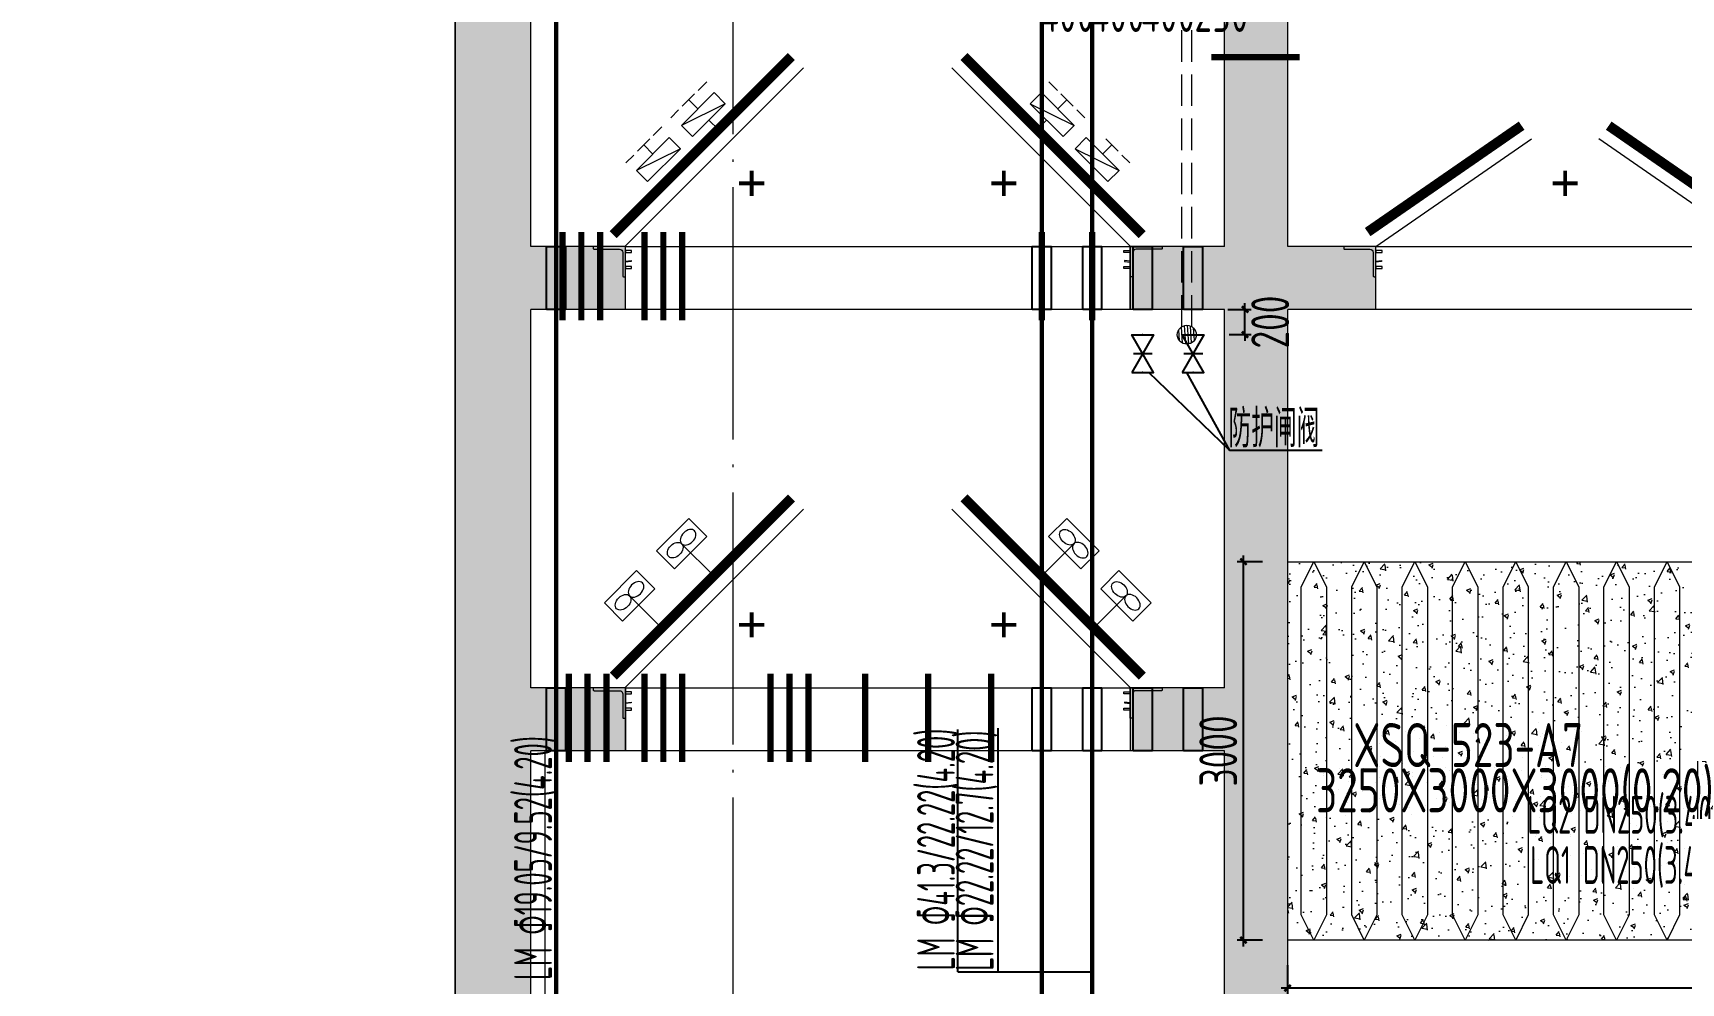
# Model space of a CAD drawing. Extents: x 4 to 13611208, y -605838 to 574722.
# Drawn here: x 13233850 to 13246916, y 210070 to 217602 of the extents above; entities that cross this region are included whole.
import ezdxf
from ezdxf.enums import TextEntityAlignment as Align

# ---------------------------------------------------------------- set-up
doc = ezdxf.new("R2010")
doc.units = 0
doc.header["$LTSCALE"] = 1000
doc.header["$MEASUREMENT"] = 0
doc.linetypes.add('DASH', pattern=[0.35, 0.25, -0.1])
doc.linetypes.add('DOTE', pattern=[2.42, 2, -0.2, 0.02, -0.2])
for name, color, linetype in [('SDF-标注', 7, 'Continuous'), ('SXT-标注', 7, 'Continuous'), ('VRV-标注', 7, 'Continuous'), ('VRV-管线', 70, 'Continuous')]:
    doc.layers.add(name, color=color, linetype=linetype)
for name, color, linetype, lineweight in [('SDF-设备', 1, 'Continuous', 5), ('SXT-设备', 1, 'Continuous', 25), ('建筑底图', 8, 'Continuous', 13)]:
    doc.layers.add(name, color=color, linetype=linetype, lineweight=lineweight)
doc.styles.add('67', font='gbenor.shx', dxfattribs={"width": 0.7, "bigfont": 'hztxt.shx'})
doc.styles.add('du', font='gbenor.shx', dxfattribs={"width": 0.8, "bigfont": 'hztxt.shx'})
doc.styles.add('晓游', font='gbenor.shx', dxfattribs={"width": 0.8, "bigfont": 'hztxt.shx'})
doc.dimstyles.new('67', dxfattribs={"dimscale": 100, "dimtxt": 3, "dimasz": 0.5, "dimexe": 0.5, "dimexo": 2, "dimgap": 0.5, "dimtad": 2, "dimdec": 0, "dimrnd": 5, "dimzin": 0, "dimdsep": 46, "dimtxsty": 'du', "dimblk": 'ARCHTICK', "dimcen": 0, "dimdle": 0.5, "dimclrd": 256, "dimclre": 256, "dimclrt": 256, "dimazin": 0, "dimtfac": 1, "dimtdec": 0, "dimtix": 1, "dimtmove": 2, "dimatfit": 3, "dimfxl": 100, "dimtolj": 1, "dimtzin": 0, "dimlwd": -1, "dimlwe": -1, "dimarcsym": 0})

# ---------------------------------------------------------------- blocks, each defined once
blk = doc.blocks.new('JG')
blk.add_hatch(color=0).paths.add_polyline_path([(-240, 0), (-240, -15, 0.414214), (-233, -22), (-48, -22, -0.414214), (-22, -48), (-22, -249, 0.414214), (-15, -256), (0, -256), (0, 0)])
at = {"color": 0}
blk.add_lwpolyline([(0, 0), (0, -256), (-15, -256, -0.414214), (-22, -249), (-22, -48, 0.414214), (-48, -22), (-233, -22, -0.414214), (-240, -15), (-240, 0)], format="xyb", close=True, dxfattribs=at)
for points in [[(-176, 0), (-176, 48), (-160, 48), (-160, 0)], [(-118, 0), (-112, 45), (-119, 45), (-125, 0)], [(-48, 0), (-48, 48), (-32, 48), (-32, 0)]]:
    blk.add_lwpolyline(points, close=True, dxfattribs=at)
blk = doc.blocks.new('_ArchTick')
at = {"color": 0, "linetype": 'ByBlock', "const_width": 0.4}
blk.add_lwpolyline([(-0.5, -0.5), (0.5, 0.5)], dxfattribs=at)
blk = doc.blocks.new('*D336')
at = {"layer": 'SDF-标注', "transparency": 16777216}
for p, q in [((13243797, 210210), (13243797, 209979)), ((13247047, 210210), (13247047, 209979)), ((13247097, 210029), (13243747, 210029))]:
    blk.add_line(p, q, dxfattribs=at)
at = {"layer": 'SDF-标注', "transparency": 16777216, "xscale": 50, "yscale": 50, "zscale": 50, "rotation": 180}
blk.add_blockref('_ArchTick', (13243797, 210029), dxfattribs=at)
at = {"layer": 'SDF-标注', "transparency": 16777216, "xscale": 50, "yscale": 50, "zscale": 50}
blk.add_blockref('_ArchTick', (13247047, 210029), dxfattribs=at)
at = {"layer": 'SDF-标注', "transparency": 16777216, "insert": (13245422, 209829), "char_height": 300, "attachment_point": 5, "style": 'du'}
blk.add_mtext('\\A1;3250', dxfattribs=at)
blk = doc.blocks.new('$VALVE$00000296')
for points in [[(-125, 72), (-125, -72), (125, 72), (125, -72), (-125, 72)], [(0, 60), (0, -64)]]:
    blk.add_lwpolyline(points)
for p in [(-125, 0), (125, 0)]:
    blk.add_point(p)
blk = doc.blocks.new('*D1617')
at = {"layer": 'SXT-标注', "transparency": 16777216}
for p, q in [((13243322, 215410), (13243509, 215410)), ((13243459, 215410), (13243459, 215460)), ((13243459, 215210), (13243459, 215410)), ((13243334, 215210), (13243509, 215210)), ((13243459, 215210), (13243459, 215160))]:
    blk.add_line(p, q, dxfattribs=at)
at = {"layer": 'SXT-标注', "transparency": 16777216, "xscale": 50, "yscale": 50, "zscale": 50}
for p, rotation in [((13243459, 215410), 270), ((13243459, 215210), 90)]:
    blk.add_blockref('_ArchTick', p, dxfattribs=dict(at, rotation=rotation))
at = {"layer": 'SXT-标注', "transparency": 16777216, "insert": (13243659, 215310), "char_height": 300, "attachment_point": 5, "rotation": 90, "style": 'du'}
blk.add_mtext('\\A1;200', dxfattribs=at)
blk = doc.blocks.new('*D1710')
at = {"layer": 'SXT-标注', "transparency": 16777216}
for p, q in [((13241847, 218160), (13241847, 217910)), ((13242247, 218160), (13242247, 217910)), ((13241847, 217960), (13241797, 217960)), ((13241847, 217960), (13242247, 217960)), ((13242247, 217960), (13242297, 217960))]:
    blk.add_line(p, q, dxfattribs=at)
at = {"layer": 'SXT-标注', "transparency": 16777216, "xscale": 50, "yscale": 50, "zscale": 50}
blk.add_blockref('_ArchTick', (13241847, 217960), dxfattribs=at)
at = {"layer": 'SXT-标注', "transparency": 16777216, "xscale": 50, "yscale": 50, "zscale": 50, "rotation": 180}
blk.add_blockref('_ArchTick', (13242247, 217960), dxfattribs=at)
at = {"layer": 'SXT-标注', "transparency": 16777216, "insert": (13242047, 217760), "char_height": 300, "attachment_point": 5, "style": 'du'}
blk.add_mtext('\\A1;400', dxfattribs=at)
blk = doc.blocks.new('*D1711')
at = {"layer": 'SXT-标注', "transparency": 16777216}
for p, q in [((13242247, 218160), (13242247, 217910)), ((13242647, 218160), (13242647, 217910)), ((13242247, 217960), (13242197, 217960)), ((13242247, 217960), (13242647, 217960)), ((13242647, 217960), (13242697, 217960))]:
    blk.add_line(p, q, dxfattribs=at)
at = {"layer": 'SXT-标注', "transparency": 16777216, "xscale": 50, "yscale": 50, "zscale": 50}
blk.add_blockref('_ArchTick', (13242247, 217960), dxfattribs=at)
at = {"layer": 'SXT-标注', "transparency": 16777216, "xscale": 50, "yscale": 50, "zscale": 50, "rotation": 180}
blk.add_blockref('_ArchTick', (13242647, 217960), dxfattribs=at)
at = {"layer": 'SXT-标注', "transparency": 16777216, "insert": (13242447, 217760), "char_height": 300, "attachment_point": 5, "style": 'du'}
blk.add_mtext('\\A1;400', dxfattribs=at)
blk = doc.blocks.new('*D1712')
at = {"layer": 'SXT-标注', "transparency": 16777216}
for p, q in [((13242647, 218160), (13242647, 217910)), ((13243047, 218160), (13243047, 217910)), ((13242647, 217960), (13242597, 217960)), ((13242647, 217960), (13243047, 217960)), ((13243047, 217960), (13243097, 217960))]:
    blk.add_line(p, q, dxfattribs=at)
at = {"layer": 'SXT-标注', "transparency": 16777216, "xscale": 50, "yscale": 50, "zscale": 50}
blk.add_blockref('_ArchTick', (13242647, 217960), dxfattribs=at)
at = {"layer": 'SXT-标注', "transparency": 16777216, "xscale": 50, "yscale": 50, "zscale": 50, "rotation": 180}
blk.add_blockref('_ArchTick', (13243047, 217960), dxfattribs=at)
at = {"layer": 'SXT-标注', "transparency": 16777216, "insert": (13242847, 217760), "char_height": 300, "attachment_point": 5, "style": 'du'}
blk.add_mtext('\\A1;400', dxfattribs=at)
blk = doc.blocks.new('*D1713')
at = {"layer": 'SXT-标注', "transparency": 16777216}
for p, q in [((13243047, 218160), (13243047, 217910)), ((13243297, 218160), (13243297, 217910)), ((13242997, 217960), (13243347, 217960))]:
    blk.add_line(p, q, dxfattribs=at)
at = {"layer": 'SXT-标注', "transparency": 16777216, "xscale": 50, "yscale": 50, "zscale": 50, "rotation": 180}
blk.add_blockref('_ArchTick', (13243047, 217960), dxfattribs=at)
at = {"layer": 'SXT-标注', "transparency": 16777216, "xscale": 50, "yscale": 50, "zscale": 50}
blk.add_blockref('_ArchTick', (13243297, 217960), dxfattribs=at)
at = {"layer": 'SXT-标注', "transparency": 16777216, "insert": (13243272, 217760), "char_height": 300, "attachment_point": 5, "style": 'du'}
blk.add_mtext('\\A1;250', dxfattribs=at)
blk = doc.blocks.new('*D1876')
at = {"layer": 'SDF-标注', "transparency": 16777216}
for p, q in [((13243597, 213410), (13243397, 213410)), ((13243447, 210360), (13243447, 213460)), ((13243597, 210410), (13243397, 210410))]:
    blk.add_line(p, q, dxfattribs=at)
at = {"layer": 'SDF-标注', "transparency": 16777216, "xscale": 50, "yscale": 50, "zscale": 50}
for p, rotation in [((13243447, 213410), 90), ((13243447, 210410), 270)]:
    blk.add_blockref('_ArchTick', p, dxfattribs=dict(at, rotation=rotation))
at = {"layer": 'SDF-标注', "transparency": 16777216, "insert": (13243247, 211910), "char_height": 300, "attachment_point": 5, "rotation": 90, "style": 'du'}
blk.add_mtext('\\A1;3000', dxfattribs=at)

msp = doc.modelspace()

# ---------------------------------------------------------------- hatches: boundary and pattern name
at = {"layer": '建筑底图'}
h = msp.add_hatch(dxfattribs=at)
h.set_pattern_fill('钢筋混凝土,_O', color=8, scale=100)
h.set_pattern_definition([(45, (-59395.76, -568125), (-176.7766953, 176.7766953), []), (50, (-59395.76, -568125), (717.260183, -62.752135), [75, -825]), (355, (-59395.76, -568125), (-138.751334, 752.192134), [60, -660]), (100.4514, (-59336, -568130.2), (578.50938, 689.439542), [63.74019, -701.142112]), (46.1842, (-59395.8, -567925), (1067.24105, -165.519014), [112.5, -1237.5]), (96.6356, (-59306.8, -567938.8), (934.662706, 974.11787), [95.61029, -1051.713]), (351.1842, (-59395.8, -567925), (934.661945, 974.1186), [90, -990]), (21, (-59295.76, -567975), (596.907052, -402.61889), [75, -825]), (326, (-59295.76, -567975), (243.31533, 725.150045), [60, -660]), (71.4514, (-59246, -568008.55), (840.22263, 322.530497), [63.74019, -701.142112]), (37.5, (-59395.76, -568125), (12.1598553, 332.893854), [0, -652, 0, -670, 0, -662.5]), (7.5, (-59395.76, -568125), (263.069537, 394.411712), [0, -382, 0, -637, 0, -252.5]), (327.5, (-59618.76, -568125), (533.822436, -22.554872), [0, -250, 0, -780, 0, -1035]), (317.5, (-59718.76, -568125), (583.18617, 100.104982), [0, -325, 0, -518, 0, -735])])
h.paths.add_polyline_path([(13237197.4, 223959.5), (13237197.4, 205909.5), (13237797.4, 205909.5), (13237797.4, 211909.5), (13238547.4, 211909.5), (13238547.4, 212409.5), (13237797.4, 212409.5), (13237797.4, 215409.5), (13238547.4, 215409.5), (13238547.4, 215909.5), (13237797.4, 215909.5), (13237797.4, 223359.5), (13243297.4, 223359.5), (13243297.4, 215909.5), (13242547.4, 215909.5), (13242547.4, 215409.5), (13243297.4, 215409.5), (13243297.4, 212409.5), (13242547.4, 212409.5), (13242547.4, 211909.5), (13243297.4, 211909.5), (13243297.4, 205909.5), (13243797.4, 205909.5), (13243797.4, 210028.5), (13243797.4, 215409.5), (13244497.4, 215409.5), (13244497.4, 215909.5), (13243797.4, 215909.5), (13243797.4, 223359.5), (13259397.4, 223359.5), (13259397.4, 220759.5), (13248747.4, 220759.5), (13248747.4, 215909.5), (13247497.4, 215909.5), (13247497.4, 215409.5), (13248747.4, 215409.5), (13248747.4, 212709.5), (13248747.4, 210019.5), (13249247.4, 210019.5), (13249247.4, 210028.5), (13249247.4, 212709.5), (13249247.4, 220259.5), (13259397.4, 220259.5), (13259397.4, 216959.5), (13260997.4, 216959.5), (13260997.4, 217459.5), (13259897.4, 217459.5), (13259897.4, 223359.5), (13262497.4, 223359.5), (13262497.4, 217459.5), (13262197.4, 217459.5), (13262197.4, 216959.5), (13262497.4, 216959.5), (13262497.4, 215159.5), (13270447.4, 215159.5), (13270447.4, 205909.5), (13271047.4, 205909.5), (13271047.4, 210028.5), (13271047.4, 223959.5)])
h.paths.add_polyline_path([(13262997.4, 223359.5), (13270447.4, 223359.5), (13270447.4, 215559.5), (13262997.4, 215559.5)], flags=16)
at = {"layer": '建筑底图', "linetype": 'DASH'}
h = msp.add_hatch(dxfattribs=at)
h.set_pattern_fill('ANSI31', color=8, scale=15, angle=221.00178, style=0)
h.set_pattern_definition([(273.9982216, (12775263.423, 319709.837), (-23.7545455, -1.6603387), [])])
h.paths.add_polyline_path([(13242961, 215275.1, -1), (13243033.7, 215143.9, -1)])
at = {"layer": '建筑底图'}
h = msp.add_hatch(dxfattribs=at)
h.set_pattern_fill('混凝土', color=8, scale=50, style=0)
h.set_pattern_definition([(50, (-59395.76, -568125), (358.630091, -31.3760675), [37.5, -412.5]), (355, (-59395.76, -568125), (-69.375667, 376.096067), [30, -330]), (100.4514, (-59365.87, -568127.6), (289.254691, 344.719771), [31.870095, -350.571056]), (46.1842, (-59395.76, -568025), (533.620524, -82.759507), [56.25, -618.75]), (96.6356, (-59351.3, -568031.9), (467.331353, 487.058935), [47.805144, -525.8565]), (351.1842, (-59395.76, -568025), (467.330973, 487.0593), [45, -495]), (21, (-59345.76, -568050), (298.453526, -201.3094453), [37.5, -412.5]), (326, (-59345.76, -568050), (121.657666, 362.575023), [30, -330]), (71.4514, (-59320.9, -568066.78), (420.111314, 161.265248), [31.870095, -350.571056]), (37.5, (-59395.76, -568125), (6.0799277, 166.4469269), [0, -326, 0, -335, 0, -331.25]), (7.5, (-59395.76, -568125), (131.5347687, 197.205856), [0, -191, 0, -318.5, 0, -126.25]), (327.5, (-59507.26, -568125), (266.9112181, -11.2774359), [0, -125, 0, -390, 0, -517.5]), (317.5, (-59557.26, -568125), (291.5930847, 50.052491), [0, -162.5, 0, -259, 0, -367.5])])
h.paths.add_polyline_path([(13243797.4, 210409.5), (13247297.4, 210409.5), (13247297.4, 213409.5), (13243797.4, 213409.5)])

# ---------------------------------------------------------------- linework, layer by layer
at = {"layer": 'SDF-设备', "color": 1}
msp.add_lwpolyline([(13247047.4, 210409.5), (13243797.4, 210409.5), (13243797.4, 213409.5), (13247047.4, 213409.5)], close=True, dxfattribs=at)
for points in [[(13244105, 210609.5), (13244005, 210409.5), (13243905, 210609.5), (13243905, 213209.5), (13244005, 213409.5), (13244105, 213209.5), (13244105, 210609.5)], [(13244505, 210609.5), (13244405, 210409.5), (13244305, 210609.5), (13244305, 213209.5), (13244405, 213409.5), (13244505, 213209.5), (13244505, 210609.5)], [(13244905, 210609.5), (13244805, 210409.5), (13244705, 210609.5), (13244705, 213209.5), (13244805, 213409.5), (13244905, 213209.5), (13244905, 210609.5)], [(13245305, 210609.5), (13245205, 210409.5), (13245105, 210609.5), (13245105, 213209.5), (13245205, 213409.5), (13245305, 213209.5), (13245305, 210609.5)], [(13245705, 210609.5), (13245605, 210409.5), (13245505, 210609.5), (13245505, 213209.5), (13245605, 213409.5), (13245705, 213209.5), (13245705, 210609.5)], [(13246105, 210609.5), (13246005, 210409.5), (13245905, 210609.5), (13245905, 213209.5), (13246005, 213409.5), (13246105, 213209.5), (13246105, 210609.5)], [(13246505, 210609.5), (13246405, 210409.5), (13246305, 210609.5), (13246305, 213209.5), (13246405, 213409.5), (13246505, 213209.5), (13246505, 210609.5)], [(13246905, 210609.5), (13246805, 210409.5), (13246705, 210609.5), (13246705, 213209.5), (13246805, 213409.5), (13246905, 213209.5), (13246905, 210609.5)]]:
    msp.add_lwpolyline(points, dxfattribs=at)
at = {"layer": 'SXT-标注'}
for points in [[(13242572.4, 215409.5), (13242572.4, 215909.5), (13242722.4, 215909.5), (13242722.4, 215409.5)], [(13242972.4, 215409.5), (13242972.4, 215909.5), (13243122.4, 215909.5), (13243122.4, 215409.5)], [(13242972.4, 211909.5), (13242972.4, 212409.5), (13243122.4, 212409.5), (13243122.4, 211909.5)]]:
    msp.add_lwpolyline(points, close=True, dxfattribs=at)
at = {"layer": 'SXT-标注', "elevation": -2800}
for points in [[(13243338.3, 214291.5), (13242696.6, 214909.5)], [(13244069.6, 214291.5), (13243338.3, 214291.5), (13242997.4, 214909.8)]]:
    msp.add_lwpolyline(points, dxfattribs=at)
msp.add_lwpolyline([(13242572.4, 211909.5), (13242572.4, 212409.5), (13242722.4, 212409.5), (13242722.4, 211909.5)], close=True, dxfattribs=at)
at = {"layer": 'VRV-标注'}
msp.add_line((13241182.7, 210157.3, -5200), (13242247.4, 210157.3, 2000), dxfattribs=at)
at = {"layer": 'VRV-标注', "elevation": 3200}
for points in [[(13237922.4, 215409.5), (13237922.4, 215909.5), (13238072.4, 215909.5), (13238072.4, 215409.5)], [(13237922.4, 211909.5), (13237922.4, 212409.5), (13238072.4, 212409.5), (13238072.4, 211909.5)]]:
    msp.add_lwpolyline(points, close=True, dxfattribs=at)
at = {"layer": 'VRV-标注'}
for points in [[(13241772.4, 215409.5), (13241772.4, 215909.5), (13241922.4, 215909.5), (13241922.4, 215409.5)], [(13242172.4, 215409.5), (13242172.4, 215909.5), (13242322.4, 215909.5), (13242322.4, 215409.5)], [(13241772.4, 211909.5), (13241772.4, 212409.5), (13241922.4, 212409.5), (13241922.4, 211909.5)], [(13242172.4, 211909.5), (13242172.4, 212409.5), (13242322.4, 212409.5), (13242322.4, 211909.5)]]:
    msp.add_lwpolyline(points, close=True, dxfattribs=at)
at = {"layer": 'VRV-标注', "elevation": -5200}
for points in [[(13241182.7, 210157.3), (13241182.7, 212080.9)], [(13241502.9, 210157.3), (13241502.9, 212089.4)]]:
    msp.add_lwpolyline(points, dxfattribs=at)
at = {"layer": 'VRV-管线', "linetype": 'Continuous', "const_width": 35}
for points in [[(13242247.4, 206859.5), (13242247.4, 220944.5)], [(13241847.4, 206859.5), (13241847.4, 220544.5)], [(13237997.4, 206859.5), (13237997.4, 218359.5)]]:
    msp.add_lwpolyline(points, dxfattribs=at)
at = {"layer": '建筑底图', "color": 8, "linetype": 'DOTE'}
msp.add_line((13239397.4, 226059.5), (13239397.4, 202850.8), dxfattribs=at)
at = {"layer": '建筑底图', "color": 8}
for p, q in [((13237197.4, 205909.5), (13237197.4, 223959.5)), ((13237797.4, 215909.5), (13237797.4, 223359.5)), ((13243297.4, 215909.5), (13243297.4, 223359.5)), ((13243797.4, 215909.5), (13243797.4, 223359.5)), ((13237997.4, 215909.5), (13237997.4, 223159.5)), ((13238543.5, 215909.5), (13239959.6, 217325.7)), ((13242551.2, 215909.5), (13241135.1, 217325.7)), ((13239123.6, 217146.4, 0), (13239191.1, 217213.9)), ((13241971.2, 217146.4, 0), (13241903.7, 217213.9)), ((13239338.4, 217041.1, 0), (13238990.6, 216869.3, 0)), ((13239338.4, 217041.1, 0), (13238990.6, 216869.3, 0)), ((13238997.6, 217020.4, 0), (13239095.6, 217118.4, 0)), ((13238997.6, 217020.4, 0), (13239095.6, 217118.4, 0)), ((13239120.5, 216999.2, 0), (13239048.4, 217071.2, 0)), ((13239120.5, 216999.2, 0), (13239048.4, 217071.2, 0)), ((13241756.4, 217041.1, 0), (13242104.2, 216869.3, 0)), ((13241756.4, 217041.1, 0), (13242104.2, 216869.3, 0)), ((13241974.3, 216999.2, 0), (13242046.3, 217071.2, 0)), ((13241974.3, 216999.2, 0), (13242046.3, 217071.2, 0)), ((13242097.2, 217020.4, 0), (13241999.2, 217118.4, 0)), ((13242097.2, 217020.4, 0), (13241999.2, 217118.4, 0)), ((13238905.7, 216928.5, 0), (13238968.4, 216991.2, 0)), ((13238905.7, 216928.5, 0), (13238968.4, 216991.2, 0)), ((13239208.5, 216911.2, 0), (13239283.8, 216835.9)), ((13239208.5, 216911.2, 0), (13239283.8, 216835.9)), ((13241886.3, 216911.2, 0), (13241811, 216835.9)), ((13242189, 216928.5, 0), (13242126.3, 216991.2, 0)), ((13238767.5, 216789.5, 0), (13238835, 216857)), ((13238767.5, 216789.5, 0), (13238835, 216857)), ((13238982.3, 216684.2, 0), (13238634.5, 216512.4, 0)), ((13238982.3, 216684.2, 0), (13238634.5, 216512.4, 0)), ((13238641.5, 216663.5, 0), (13238739.5, 216761.5, 0)), ((13238641.5, 216663.5, 0), (13238739.5, 216761.5, 0)), ((13238764.4, 216642.3, 0), (13238692.3, 216714.3, 0)), ((13238764.4, 216642.3, 0), (13238692.3, 216714.3, 0)), ((13242112.4, 216684.2, 0), (13242460.2, 216512.4, 0)), ((13242112.4, 216684.2, 0), (13242460.2, 216512.4, 0)), ((13242330.3, 216642.3, 0), (13242402.4, 216714.3, 0)), ((13242330.3, 216642.3, 0), (13242402.4, 216714.3, 0)), ((13242453.3, 216663.5, 0), (13242355.3, 216761.5, 0)), ((13242453.3, 216663.5, 0), (13242355.3, 216761.5, 0)), ((13244497.4, 215909.5), (13245731.3, 216762.4)), ((13247497.4, 215909.5), (13246263.4, 216762.4)), ((13238549.6, 216571.7, 0), (13238612.3, 216634.3, 0)), ((13242545.1, 216571.7, 0), (13242482.4, 216634.3, 0)), ((13238547.4, 215909.5), (13237797.4, 215909.5)), ((13238547.4, 215409.5), (13238547.4, 215909.5)), ((13243297.4, 215909.5), (13242547.4, 215909.5)), ((13242547.4, 215409.5), (13242547.4, 215909.5)), ((13242547.4, 215409.5), (13242547.4, 215909.5)), ((13244497.4, 215909.5), (13243797.4, 215909.5)), ((13244497.4, 215409.5), (13244497.4, 215909.5)), ((13237797.4, 212409.5), (13237797.4, 215409.5)), ((13238547.4, 215409.5), (13237797.4, 215409.5)), ((13243297.4, 215409.5), (13242547.4, 215409.5)), ((13243297.4, 212409.5), (13243297.4, 215409.5)), ((13244497.4, 215409.5), (13243797.4, 215409.5)), ((13243797.4, 205209.5), (13243797.4, 215409.5)), ((13238543.5, 212409.5), (13239959.6, 213825.7)), ((13242551.2, 212409.5), (13241135.1, 213825.7)), ((13238992.8, 213552.6, 0), (13239246.6, 213298.7)), ((13242102, 213552.6, 0), (13241848.1, 213298.7)), ((13238579.8, 213139.6, 0), (13238833.6, 212885.7)), ((13242515, 213139.6, 0), (13242261.1, 212885.7)), ((13238547.4, 212409.5), (13237797.4, 212409.5)), ((13238547.4, 212409.5), (13238547.4, 211909.5)), ((13243297.4, 212409.5), (13242547.4, 212409.5)), ((13242547.4, 212409.5), (13242547.4, 211909.5)), ((13238547.4, 211909.5), (13237797.4, 211909.5)), ((13237797.4, 205209.5), (13237797.4, 211909.5)), ((13237907.4, 211909.5), (13237907.4, 205099.5)), ((13238007.4, 211909.5), (13238007.4, 204999.5)), ((13243297.4, 211909.5), (13242547.4, 211909.5)), ((13243297.4, 205209.5), (13243297.4, 211909.5))]:
    msp.add_line(p, q, dxfattribs=at)
at = {"layer": '建筑底图', "color": 8, "linetype": 'DASH'}
for p, q in [((13242957.4, 215273), (13242957.4, 221909.5)), ((13243037.4, 215273), (13243037.4, 221909.5))]:
    msp.add_line(p, q, dxfattribs=at)
at = {"layer": '建筑底图', "color": 8}
for points in [[(13421797.4, 205259.5), (13333997.4, 205259.5), (13333997.4, 208709.5), (13334747.4, 208709.5), (13334747.4, 214309.5), (13333997.4, 214309.5), (13333997.4, 224709.5), (13294898.3, 224709.5), (13294898.3, 217009.5), (13299947.4, 217009.5), (13299947.4, 207109.5), (13319627.4, 207109.5), (13319627.4, 205259.5), (13311597.4, 205259.5), (13311597.4, 205909.5), (13271047.4, 205909.5), (13271047.4, 223959.5), (13237197.4, 223959.5), (13237197.4, 205909.5), (13207597.4, 205909.5), (13207597.4, 207459.5), (13192397.4, 207459.5), (13192397.4, 223759.5), (13165097.4, 223759.5)], [(13244497.4, 215909.5), (13247497.4, 215909.5), (13247497.4, 215409.5), (13244497.4, 215409.5), (13244497.4, 215909.5)]]:
    msp.add_lwpolyline(points, dxfattribs=at)
at = {"layer": '建筑底图', "color": 8, "const_width": 78.9}
for points in [[(13238450.5, 216002.6), (13239863.4, 217415.5)], [(13242644.3, 216002.6), (13241231.3, 217415.5)], [(13238450.5, 212502.6), (13239863.4, 213915.5)], [(13242644.3, 212502.6), (13241231.3, 213915.5)]]:
    msp.add_lwpolyline(points, dxfattribs=at)
at = {"layer": '建筑底图', "color": 8, "linetype": 'DASH', "lineweight": 15, "ltscale": 0.5, "const_width": 50}
for points in [[(13243191.2, 217409.5), (13243891.2, 217409.5)], [(13238697.4, 216022.9), (13238697.4, 215322.9)], [(13238847.4, 216022.9), (13238847.4, 215322.9)], [(13238997.4, 216022.9), (13238997.4, 215322.9)], [(13238697.4, 212522.9), (13238697.4, 211822.9)], [(13238847.4, 212522.9), (13238847.4, 211822.9)], [(13238997.4, 212522.9), (13238997.4, 211822.9)], [(13239697.4, 212522.9), (13239697.4, 211822.9)], [(13239847.4, 212522.9), (13239847.4, 211822.9)], [(13239997.4, 212522.9), (13239997.4, 211822.9)], [(13240447.4, 212522.9), (13240447.4, 211822.9)], [(13240947.4, 212522.9), (13240947.4, 211822.9)], [(13241447.4, 212522.9), (13241447.4, 211822.9)]]:
    msp.add_lwpolyline(points, dxfattribs=at)
at = {"layer": '建筑底图', "color": 8, "elevation": 0}
for points in [[(13239338.4, 217041.1), (13239078.6, 216781.3), (13238990.6, 216869.3), (13239250.4, 217129.1)], [(13239338.4, 217041.1), (13239078.6, 216781.3), (13238990.6, 216869.3), (13239250.4, 217129.1)], [(13241756.4, 217041.1), (13242016.2, 216781.3), (13242104.2, 216869.3), (13241844.4, 217129.1)], [(13241756.4, 217041.1), (13242016.2, 216781.3), (13242104.2, 216869.3), (13241844.4, 217129.1)], [(13238982.3, 216684.2), (13238722.5, 216424.4), (13238634.5, 216512.4), (13238894.3, 216772.2)], [(13238982.3, 216684.2), (13238722.5, 216424.4), (13238634.5, 216512.4), (13238894.3, 216772.2)], [(13242112.4, 216684.2), (13242372.2, 216424.4), (13242460.2, 216512.4), (13242200.4, 216772.2)], [(13242112.4, 216684.2), (13242372.2, 216424.4), (13242460.2, 216512.4), (13242200.4, 216772.2)], [(13238936.9, 213352.7), (13238792.8, 213496.7), (13239048.7, 213752.6), (13239192.7, 213608.5)], [(13242157.9, 213352.7), (13242301.9, 213496.7), (13242046.1, 213752.6), (13241902, 213608.5)], [(13238523.9, 212939.7), (13238379.8, 213083.7), (13238635.7, 213339.6), (13238779.7, 213195.5)], [(13242570.9, 212939.7), (13242714.9, 213083.7), (13242459.1, 213339.6), (13242315, 213195.5)]]:
    msp.add_lwpolyline(points, close=True, dxfattribs=at)
at = {"layer": '建筑底图', "color": 8, "const_width": 78.9, "elevation": 267.1}
for points in [[(13244431.6, 216023.5), (13245652, 216867)], [(13247563.2, 216023.5), (13246342.7, 216867)]]:
    msp.add_lwpolyline(points, dxfattribs=at)
at = {"layer": '建筑底图', "color": 8, "linetype": 'DASH', "const_width": 30}
for points in [[(13239547.4, 216309.5), (13239547.4, 216509.5)], [(13241547.4, 216309.5), (13241547.4, 216509.5)], [(13245997.4, 216309.5), (13245997.4, 216509.5)], [(13239447.4, 216409.5), (13239647.4, 216409.5)], [(13241447.4, 216409.5), (13241647.4, 216409.5)], [(13245897.4, 216409.5), (13246097.4, 216409.5)], [(13239547.4, 212809.5), (13239547.4, 213009.5)], [(13241547.4, 212809.5), (13241547.4, 213009.5)], [(13239447.4, 212909.5), (13239647.4, 212909.5)], [(13241447.4, 212909.5), (13241647.4, 212909.5)]]:
    msp.add_lwpolyline(points, dxfattribs=at)
at = {"layer": '建筑底图', "color": 8, "linetype": 'DASH', "ltscale": 0.5, "const_width": 50}
for points in [[(13238047.4, 216022.9), (13238047.4, 215322.9)], [(13238197.4, 216022.9), (13238197.4, 215322.9)], [(13238347.4, 216022.9), (13238347.4, 215322.9)], [(13241847.4, 216022.9), (13241847.4, 215322.9)], [(13242247.4, 216022.9), (13242247.4, 215322.9)], [(13238097.4, 212522.9), (13238097.4, 211822.9)], [(13238247.4, 212522.9), (13238247.4, 211822.9)], [(13238397.4, 212522.9), (13238397.4, 211822.9)]]:
    msp.add_lwpolyline(points, dxfattribs=at)
at = {"layer": '建筑底图', "color": 8}
for points in [[(13238547.4, 215909.5), (13242547.4, 215909.5), (13242547.4, 215409.5), (13238547.4, 215409.5)], [(13243797.4, 213409.5), (13247297.4, 213409.5), (13247297.4, 210409.5), (13243797.4, 210409.5)], [(13238547.4, 212409.5), (13242547.4, 212409.5), (13242547.4, 211909.5), (13238547.4, 211909.5)]]:
    msp.add_lwpolyline(points, close=True, dxfattribs=at)
msp.add_circle((13242997.4, 215209.5), 75, dxfattribs=at)
at = {"layer": '建筑底图', "color": 8, "extrusion": (2.74176e-11, 5.65471e-12, -1)}
for centre in [(13239043.9, 213603.8, 0), (13238630.9, 213190.8, 0)]:
    msp.add_ellipse(centre, major_axis=(-51.2, -51.2, 0), ratio=0.6817919, dxfattribs=at)
at = {"layer": '建筑底图', "color": 8}
for centre, major_axis in [((13242050.8, 213603.8, 0), (51.2, -51.2, 0)), ((13238941.6, 213501.4, 0), (51.2, 51.2, 0)), ((13242463.8, 213190.8, 0), (51.2, -51.2, 0)), ((13238528.6, 213088.4, 0), (51.2, 51.2, 0))]:
    msp.add_ellipse(centre, major_axis=major_axis, ratio=0.6817919, dxfattribs=at)
at = {"layer": '建筑底图', "color": 8, "extrusion": (-2.74176e-11, 5.65471e-12, -1)}
for centre in [(13242153.1, 213501.4, 0), (13242566.1, 213088.4, 0)]:
    msp.add_ellipse(centre, major_axis=(-51.2, 51.2, 0), ratio=0.6817919, dxfattribs=at)

# ---------------------------------------------------------------- block references
at = {"layer": 'SXT-设备', "xscale": -1.2, "yscale": -1.2, "zscale": 1.2, "rotation": 270.0000000106927}
for p in [(13242647.4, 215059.5), (13243047.4, 215059.8)]:
    msp.add_blockref('$VALVE$00000296', p, dxfattribs=at)
at = {"layer": '建筑底图', "color": 8, "xscale": -1}
for p, rotation in [((13238547.4, 215909.5), 269.9999999999704), ((13244497.4, 215909.5), 270.0000000012511), ((13238547.4, 212409.5), 270.0000000012511)]:
    msp.add_blockref('JG', p, dxfattribs=dict(at, rotation=rotation))
at = {"layer": '建筑底图', "color": 8, "rotation": 90.00000000002959}
for p in [(13242547.4, 215909.5), (13242547.4, 212409.5)]:
    msp.add_blockref('JG', p, dxfattribs=at)

# ---------------------------------------------------------------- texts
at = {"layer": 'SDF-标注', "style": '晓游', "width": 0.8}
msp.add_text('XSQ-523-A7', height=350, dxfattribs=at).set_placement((13244317.2, 211781.2))
msp.add_text('3250X3000X3000(0.20)', height=350, dxfattribs=at).set_placement((13245598.8, 211598.3, 0.2), align=Align.MIDDLE)
at = {"layer": 'SXT-标注', "style": '67', "width": 0.6}
for s, p in [('防护闸阀', (13243688.6, 214466.4, -2800)), ('LQ2 DN250(3.40) ', (13246505.9, 211403.6, 2800)), ('LQ1 DN250(3.40) ', (13246515, 211005.4, 2800))]:
    msp.add_text(s, height=300, dxfattribs=at).set_placement(p, align=Align.MIDDLE_CENTER)
at = {"layer": 'VRV-标注', "style": '67', "width": 0.6}
for s, p in [('LM Φ41.3/22.22(4.20)', (13241009.2, 211128.7, 500)), ('LM Φ19.05/9.52(4.20)', (13237814.4, 211061.1)), ('LM Φ22.22/12.7(4.20)', (13241315.3, 211119.3, -8400))]:
    msp.add_text(s, height=300, rotation=90, dxfattribs=at).set_placement(p, align=Align.MIDDLE_CENTER)

# ---------------------------------------------------------------- dimensions: what is measured, and where the dimension line sits
at = {"layer": 'SDF-标注'}
dim = msp.add_linear_dim(base=(13243447, 213409.5), p1=(13243797.4, 210409.5), p2=(13243797.4, 213409.5), angle=90, dimstyle='67', dxfattribs=at)
dim.commit()
dim.dimension.update_dxf_attribs({"geometry": '*D1876', "text_midpoint": (13243247, 211909.5)})
dim = msp.add_linear_dim(base=(13243797.4, 210028.5), p1=(13247047.4, 210409.5), p2=(13243797.4, 210409.5), dimstyle='67', dxfattribs=at)
dim.commit()
dim.dimension.update_dxf_attribs({"geometry": '*D336', "text_midpoint": (13245422.4, 209828.5)})
at = {"layer": 'SXT-标注'}
for base, p1, p2, picture, middle in [((13242247.4, 217960.3), (13241847.4, 218359.5), (13242247.4, 218359.5), '*D1710', (13242047.4, 217760.3)), ((13242647.4, 217960.3), (13242247.4, 218359.5), (13242647.4, 218359.5), '*D1711', (13242447.4, 217760.3)), ((13243047.4, 217960.3), (13242647.4, 218359.5), (13243047.4, 218359.5, 2800), '*D1712', (13242847.4, 217760.3))]:
    dim = msp.add_linear_dim(base=base, p1=p1, p2=p2, dimstyle='67', dxfattribs=at)
    dim.commit()
    dim.dimension.update_dxf_attribs({"geometry": picture, "text_midpoint": middle})
dim = msp.add_linear_dim(base=(13243297.4, 217960.3), p1=(13243047.4, 218359.5), p2=(13243297.4, 218359.5), dimstyle='67', dxfattribs=at)
dim.commit()
dim.dimension.update_dxf_attribs({"geometry": '*D1713', "text_midpoint": (13243272.4, 217760.3), "dimtype": 128})
dim = msp.add_linear_dim(base=(13243459.3, 215409.5), p1=(13243134, 215209.8), p2=(13243122.4, 215409.5), angle=90, dimstyle='67', dxfattribs=at)
dim.commit()
dim.dimension.update_dxf_attribs({"geometry": '*D1617', "text_midpoint": (13243659.3, 215309.7)})

doc.saveas('drawing.dxf')
